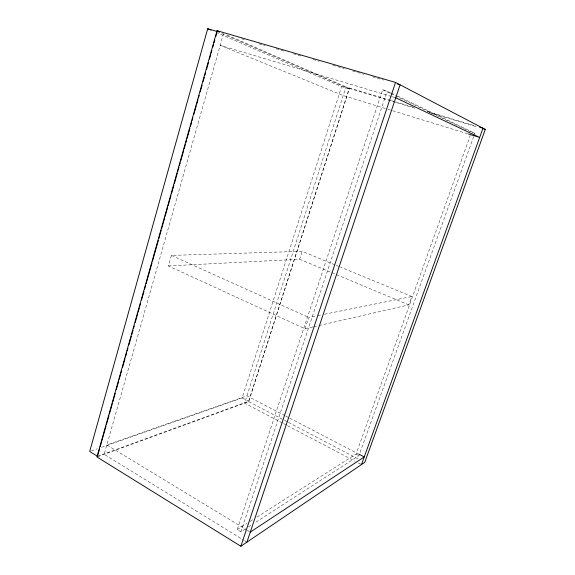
<?xml version="1.0" encoding="UTF-8"?>
<svg xmlns="http://www.w3.org/2000/svg" width="575" height="575" viewBox="0 0 575 575"><rect width="100%" height="100%" fill="white"/><g stroke="black" fill="none" stroke-linecap="round" stroke-linejoin="round"><path stroke-width="0.43" stroke-dasharray="2.88 2.16" d="M223.538 33.523L104.176 454.329L243.872 540.277M312.879 326.967L305.03 328.771L168.41 265.945L171.429 255.408L302.162 251.318L335.383 265.01M101.567 447.307L242.168 397.929L341.607 86.581L217.558 33.005M97.491 456.298L248.623 401.307L349.104 88.845L217.213 31.51M97.743 456.679L248.723 401.623L349.449 88.449L226.004 34.601M168.41 265.945L299.604 259.239L302.162 251.318M245.381 528.907L240.868 531.825L237.216 529.589L382.655 89.714L390.411 92.611M305.03 328.771L308.775 317.45L316.631 315.855M240.868 531.825L387.191 91.058M318.981 325.558L408.796 304.872L411.793 296.513L340.364 267.066M256.888 517.09L356.033 454.113L470.242 135.599M473.656 136.642L358.944 455.63L254.402 523.085M473.958 135.793L474.871 133.263L396.038 95.321M248.386 526.966L251.397 525.025M237.216 529.589L247.049 523.343M250.082 521.417L253.108 519.491M91.403 450.879L97.333 448.795M313.749 326.765L318.112 325.759M317.508 315.675L321.001 314.963M324.487 314.259L411.793 296.513M241.622 38.777L245.072 39.776M258.851 43.779L264.874 45.533M276.072 48.782L284.683 51.283M293.293 53.784L301.911 56.285M313.102 59.541L319.132 61.288M332.911 65.291L344.109 68.54M352.719 71.041L363.91 74.297M372.528 76.798L383.719 80.047M391.431 96.499L220.196 45.324L343.203 95.551L386.975 108.991M392.294 96.758L394.874 97.527M390.504 100.352L345.963 86.933L244.605 403.125L282.763 423.193M391.359 100.611L394.788 101.646M395.643 101.904L413.626 107.324M427.333 111.449L476.158 126.162M349.449 88.449L416.508 108.675M429.403 112.571L477.552 127.089M341.607 86.581L349.104 88.845M472.312 132.48L474.871 133.263M387.838 109.257L467.655 133.767M336.217 265.355L339.537 266.728M299.604 259.239L331.042 272.377M331.868 272.723L408.796 304.872M171.429 255.408L308.775 317.45M382.655 89.714L389.922 93.193M390.727 93.581L471.457 132.221M391.216 92.999L395.233 94.933M284.977 415.675L246.934 395.873L106.835 444.957L246.459 529.762M285.768 416.092L288.938 417.738M289.735 418.154L357.894 453.639M356.033 454.113L358.218 455.249M242.168 397.929L248.623 401.307M248.723 401.623L287.658 422.014M288.456 422.431L359.181 459.468M283.561 423.617L286.738 425.284M287.536 425.708L355.113 461.251M358.29 462.925L361.467 464.6M247.221 530.222L250.29 532.091M244.634 540.744L246.158 541.686"/><path stroke-width="0.86" d="M217.213 31.51L207.697 28.75L89.707 451.476L97.491 456.298M217.034 30.683L96.938 456.967L240.868 546.25L364.744 462.379L485.293 129.425L395.535 82.419L217.034 30.683L219.478 31.747M97.736 455.436L99.683 448.529M100.165 446.797L106.008 426.075M106.497 424.35L108.927 415.718M109.415 413.993L112.333 403.628M112.822 401.903L115.252 393.271M116.229 389.814L118.658 381.182M119.147 379.457L121.584 370.817M122.554 367.368L124.991 358.735M125.472 357.01L126.694 352.691M127.176 350.966L127.909 348.371M128.879 344.921L131.316 336.289M131.804 334.557L133.019 330.244M133.508 328.512L134.234 325.924M135.211 322.474L137.641 313.835M138.129 312.11L139.344 307.798M139.833 306.065L140.559 303.478M141.536 300.021L143.966 291.388M144.454 289.663L145.669 285.344M146.158 283.619L152.001 262.897M152.483 261.172L158.326 240.451M158.815 238.726L161.244 230.093M161.733 228.361L164.651 218.004M165.14 216.279L167.569 207.64M168.058 205.915L170.976 195.557M171.465 193.825L173.902 185.193M174.383 183.468L177.308 173.104M177.79 171.379L179.012 167.066M179.493 165.334L180.227 162.747M180.715 161.022L183.633 150.657M184.122 148.932L185.337 144.612M185.826 142.888L186.552 140.3M187.04 138.575L189.958 128.211M190.447 126.486L191.662 122.166M192.151 120.441L192.877 117.853M193.854 114.396L196.283 105.764M196.772 104.039L197.987 99.719M198.476 97.994L199.209 95.4M200.179 91.95L202.127 85.042M203.097 81.585L204.319 77.273M204.801 75.548L205.534 72.953M206.504 69.503L208.452 62.596M209.429 59.139L210.644 54.826M211.133 53.094L211.859 50.507M212.836 47.057L213.562 44.462M214.051 42.737L214.777 40.149M215.754 36.692L216.969 32.373M240.868 546.25L395.535 82.419M246.919 542.153L400.085 84.798L397.497 84.051M361.467 464.6L483.007 128.225L479.579 127.19M250.29 532.091L364.241 456.938L358.692 454.049M483.575 128.901L485.293 129.425M468.517 134.032L479.672 137.454L395.737 97.786M207.697 28.75L210.989 30.166"/></g></svg>
